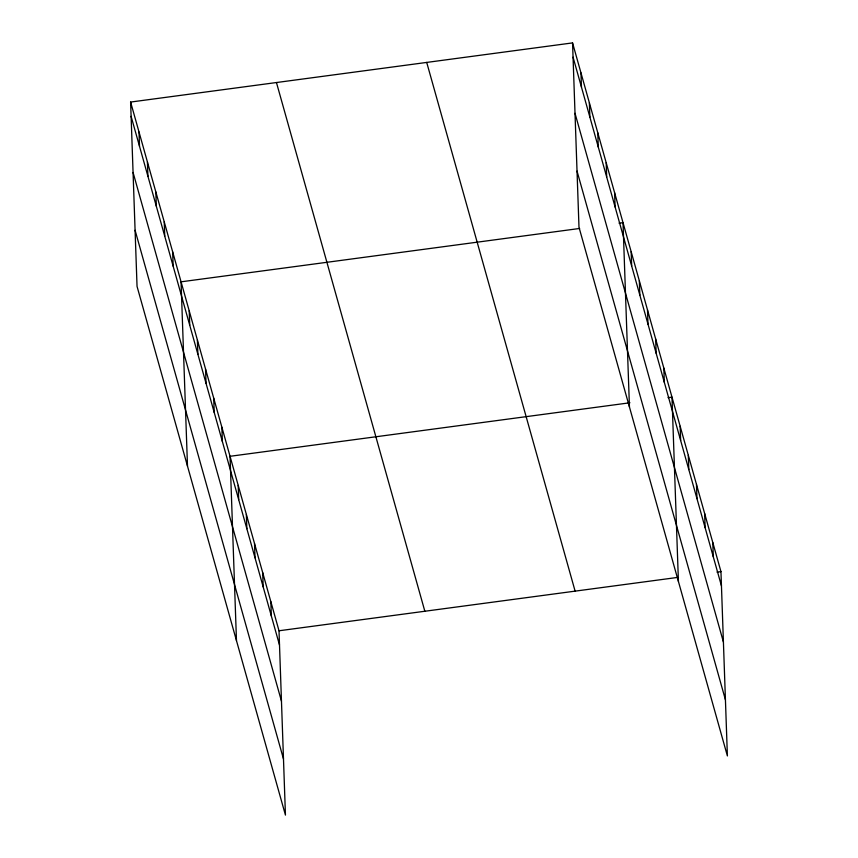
<?xml version="1.0" encoding="UTF-8"?>
<svg xmlns="http://www.w3.org/2000/svg" width="858" height="858" viewBox="0 0 858 858"><rect width="100%" height="100%" fill="white"/><g stroke="black" fill="none" stroke-linecap="round" stroke-linejoin="round"><path stroke-width="1.29" d="M130.609 102.059L279.011 630.769L285.446 815.1L137.044 286.39L130.609 102.059L572.554 42.9L720.956 571.61L727.391 755.941L578.989 227.231L572.554 42.9M579.654 228.464L181.059 281.821L187.494 466.151M619.068 223.187L623.015 222.662L629.45 406.992M629.944 402.767L230.041 456.295L236.476 640.626M668.039 397.662L671.986 397.136L678.421 581.467M279.011 630.769L677.595 577.423M717.02 572.147L720.956 571.61M573.058 57.186L721.46 585.907M575.01 113.299L723.412 642.02M577.037 171.117L725.439 699.828M426.716 62.42L575.117 591.141M276.448 82.529L424.849 611.25M131.102 116.345L279.504 645.055M133.065 172.458L281.467 701.168M135.081 230.276L283.483 758.987M712.794 542.535L713.298 556.821M704.633 513.459L705.137 527.745M696.471 484.373L696.975 498.67M688.309 455.298L688.813 469.583M680.147 426.222L680.641 440.508M663.824 368.061L664.317 382.346M655.662 338.985L656.155 353.271M647.5 309.899L647.994 324.195M639.339 280.823L639.832 295.109M631.177 251.737L631.67 266.034M614.607 192.707L615.1 206.993M606.188 162.741L606.692 177.027M597.779 132.786L598.283 147.072M589.371 102.821L589.875 117.106M580.963 72.866L581.467 87.151M270.849 601.694L271.343 615.98M262.687 572.608L263.181 586.904M254.526 543.532L255.019 557.818M246.364 514.457L246.857 528.742M238.202 485.371L238.696 499.667M221.868 427.22L222.372 441.505M213.706 398.133L214.21 412.43M205.545 369.058L206.049 383.344M197.383 339.972L197.887 354.268M189.221 310.896L189.725 325.182M172.651 251.855L173.155 266.152M164.243 221.9L164.747 236.186M155.834 191.935L156.338 206.231M147.426 161.98L147.919 176.265M139.017 132.014L139.511 146.31"/></g></svg>
